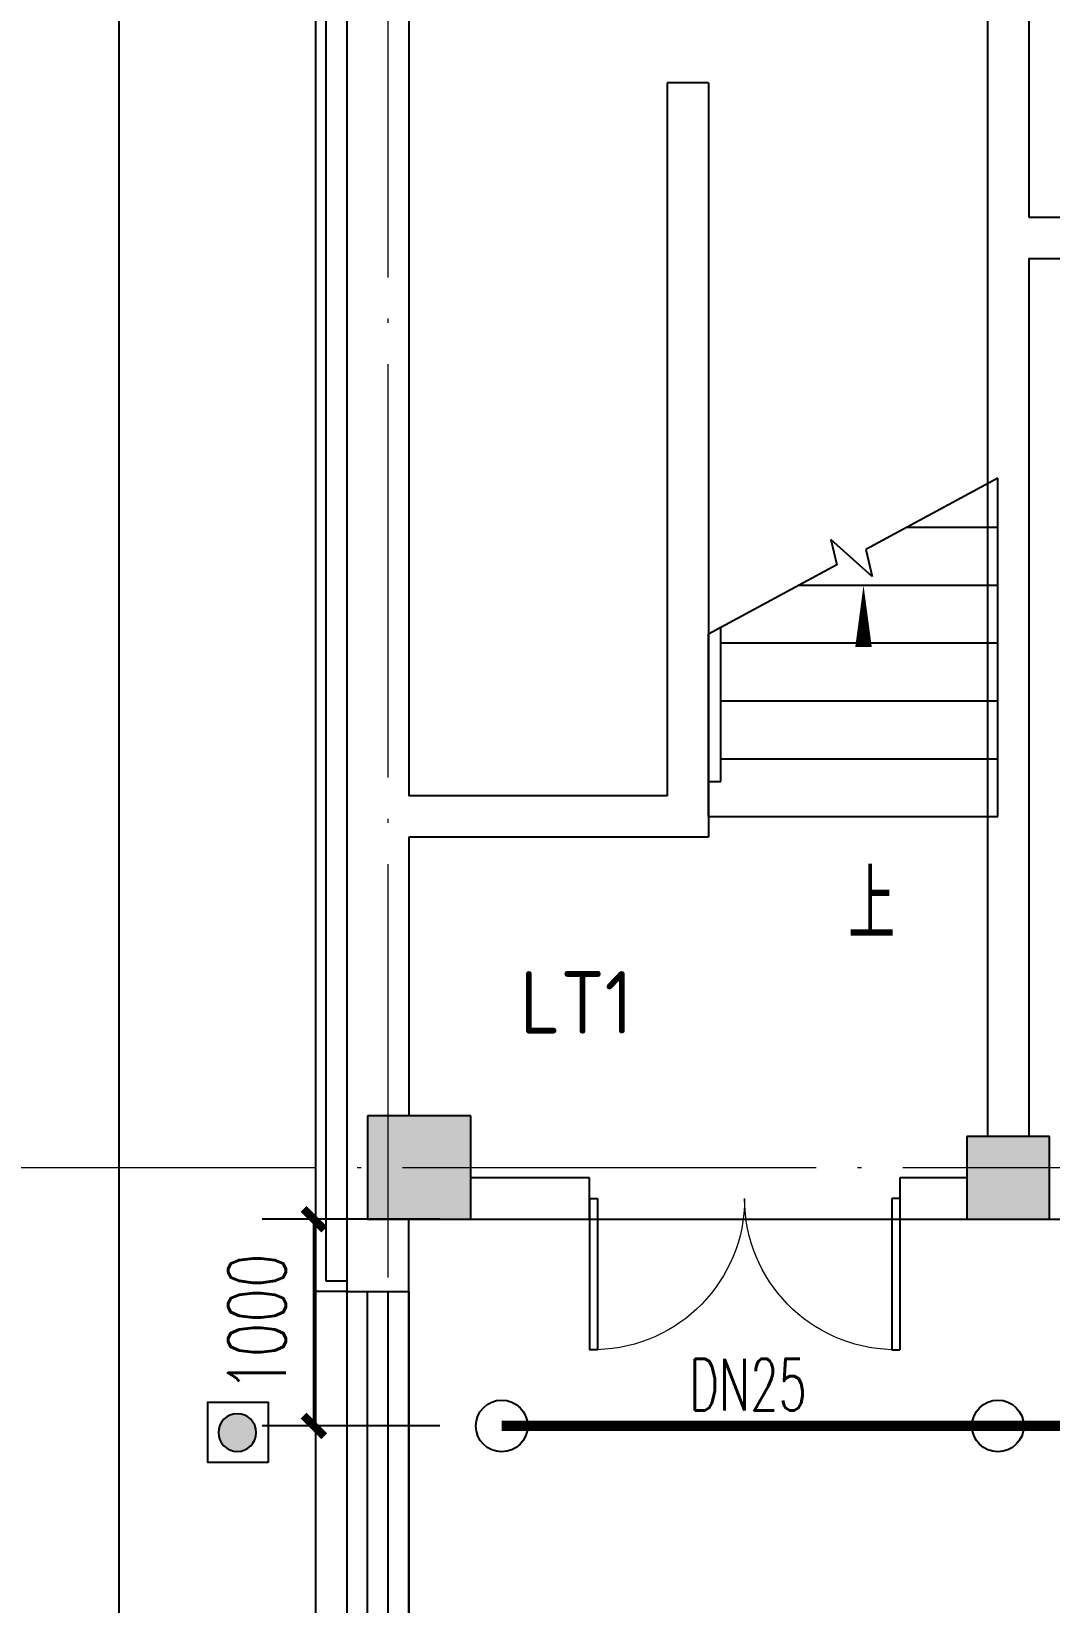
# Model space of a CAD drawing. Extents: x 1475400 to 1714963, y -629303 to -315532.
# Drawn here: x 1599820 to 1604745, y -374917 to -367314 of the extents above; entities that cross this region are included whole.
import ezdxf

# ---------------------------------------------------------------- set-up
doc = ezdxf.new("R2010")
doc.units = 0
doc.header["$LTSCALE"] = 1000
doc.linetypes.add('DOTE', pattern=[2.42, 2, -0.2, 0.02, -0.2])
for name, color, linetype in [('A-ANNO-IDEN', 3, 'Continuous'), ('A-ANNO-TXT', 7, 'Continuous'), ('A-FLOR-STRS', 140, 'Continuous'), ('COLUMN', 255, 'Continuous'), ('DOOR_FIRE', 4, 'Continuous'), ('P-ANNO-DIMS', 4, 'Continuous'), ('P-SPRN-IDEN', 4, 'Continuous'), ('P-SPRN-NAZL', 3, 'Continuous'), ('P-SPRN-PIPE', 6, 'Continuous'), ('PUB_HATCH', 8, 'Continuous'), ('PUB_TEXT', 7, 'Continuous'), ('WALL', 2, 'Continuous'), ('WINDOW', 4, 'Continuous'), ('建筑底图', 7, 'Continuous'), ('洁具', 253, 'Continuous'), ('防火分区', 255, 'Continuous')]:
    doc.layers.add(name, color=color, linetype=linetype)
doc.layers.add('DOTE', color=8, linetype='DOTE', lineweight=9)
doc.styles.add('_TWT_PIPEDN', font='SIMPLEX', dxfattribs={"width": 0.8, "height": 2.5, "bigfont": 'HZTXT'})
doc.styles.add('A_DIM', font='SIMPLEX', dxfattribs={"width": 0.7, "bigfont": 'HZ'})
doc.styles.add('A_DIM_T3', font='SIMPLEX', dxfattribs={"width": 0.7, "bigfont": 'HZ'})
doc.styles.get("Standard").update_dxf_attribs({"font": 'geniso.shx', "bigfont": 'hztxt.shx'})
doc.dimstyles.new('_TWT_ARCH&&100', dxfattribs={"dimtxt": 280, "dimasz": 100, "dimexe": 250, "dimexo": 300, "dimgap": 135, "dimtad": 1, "dimdec": 0, "dimzin": 0, "dimdsep": 46, "dimtxsty": 'A_DIM_T3', "dimblk": 'ARCHTICK', "dimcen": 0.09, "dimclrt": 7, "dimazin": 2, "dimtfac": 1, "dimtdec": 0, "dimtix": 1, "dimtmove": 2, "dimatfit": 3, "dimfxl": 1, "dimtolj": 1, "dimtzin": 0, "dimarcsym": 0})

# ---------------------------------------------------------------- blocks, each defined once
blk = doc.blocks.new('A$C2CDD3BEF')
at = {"layer": '防火分区'}
h = blk.add_hatch(color=6, dxfattribs=at)
h.dxf.hatch_style = 1
edge = h.paths.add_edge_path()
edge.add_arc((460, 446), 282, 0, 360)
at = {"layer": '防火分区', "color": 6}
blk.add_lwpolyline([(0, 0), (900, 0), (900, 900), (0, 900)], close=True, dxfattribs=at)
blk.add_circle((460, 446), 282, dxfattribs=at)
blk = doc.blocks.new('$WINLIB2D$00000001')
at = {"color": 0}
for points in [[(-0.5, 0.5), (-0.5, -0.5)], [(-0.5, 0.5), (0.5, 0.5)], [(0.5, -0.5), (0.5, 0.5)], [(0.5, 0.1667), (-0.5, 0.1667)], [(0.5, -0.1667), (-0.5, -0.1667)], [(-0.5, -0.5), (0.5, -0.5)]]:
    blk.add_lwpolyline(points, dxfattribs=at)
blk = doc.blocks.new('$DorLib2D$00000002')
for p, q in [((-0.5, 0), (-0.5, 0.4875)), ((-0.475, 0.4875), (-0.5, 0.4875)), ((-0.475, 0), (-0.475, 0.4875)), ((0.475, 0), (0.475, 0.4875)), ((0.475, 0.4875), (0.5, 0.4875)), ((0.5, 0), (0.5, 0.4875)), ((-0.5, 0), (-0.475, 0)), ((0.5, 0), (0.475, 0))]:
    blk.add_line(p, q)
at = {"lineweight": 13}
for centre, start, end in [((-0.4875, 0), 0, 88.5307), ((0.4875, 0), 91.4693, 180)]:
    blk.add_arc(centre, 0.4875, start, end, dxfattribs=at)
blk = doc.blocks.new('cDC')
at = {"layer": 'PUB_HATCH'}
for points in [[(1674613.9, -312498), (1674613.9, -311998), (1674113.9, -311998), (1674113.9, -312498)], [(1677413.9, -312498), (1677413.9, -312098), (1677013.9, -312098), (1677013.9, -312498)]]:
    blk.add_hatch(color=256, dxfattribs=at).paths.add_polyline_path(points)
for p, q in [((1673913.9, -312798), (1673913.9, -305048)), ((1674013.9, -312798), (1673913.9, -312798))]:
    blk.add_line(p, q)
for points in [[(1672913.9, -319048), (1672913.9, -319048), (1672913.9, -319048), (1672913.9, -319048), (1672913.9, -304048), (1688413.9, -304048)], [(1673863.9, -318948), (1673863.9, -304998), (1675213.9, -304998), (1675213.9, -305148)], [(1674013.9, -312848), (1673863.9, -312848)]]:
    blk.add_lwpolyline(points)
blk.add_lwpolyline([(1674013.9, -312848), (1673863.9, -312848), (1673863.9, -304998), (1675213.9, -304998), (1675213.9, -305148), (1674013.9, -305148)], close=True)
at = {"layer": 'A-ANNO-IDEN'}
blk.add_lwpolyline([(1676513.9, -310689.1, 0, 0, 0), (1676513.9, -309429.1, 0, 80, 0), (1676513.9, -309729.1, 0, 0, 0)], format="xyseb", dxfattribs=at)
at = {"layer": 'A-FLOR-STRS'}
for p, q in [((1677163.9, -308911.9), (1676525.4, -309256)), ((1677163.9, -310549.1), (1677163.9, -308911.9)), ((1676556.5, -309387.3), (1676355.6, -309208.5)), ((1676355.6, -309208.5), (1676384.8, -309331.7)), ((1676723.7, -309149.1), (1677163.9, -309149.1)), ((1676525.4, -309256), (1676556.5, -309387.3)), ((1676384.8, -309331.7), (1675763.9, -309666.3)), ((1676204.1, -309429.1), (1677163.9, -309429.1)), ((1675763.9, -310379.1), (1675763.9, -309666.3)), ((1675763.9, -310379.1), (1675763.9, -309666.3)), ((1675823.9, -310379.1), (1675823.9, -309634)), ((1675823.9, -309709.1), (1677163.9, -309709.1)), ((1675823.9, -309989.1), (1677163.9, -309989.1)), ((1675823.9, -310269.1), (1677163.9, -310269.1)), ((1675763.9, -310549.1), (1675763.9, -310379.1)), ((1675763.9, -310379.1), (1675823.9, -310379.1)), ((1675763.9, -310549.1), (1677163.9, -310549.1))]:
    blk.add_line(p, q, dxfattribs=at)
at = {"layer": 'COLUMN'}
for p, q in [((1674613.9, -311998), (1674113.9, -311998)), ((1674113.9, -311998), (1674113.9, -312498)), ((1674613.9, -312498), (1674613.9, -311998)), ((1677413.9, -312098), (1677013.9, -312098)), ((1677013.9, -312098), (1677013.9, -312498)), ((1677413.9, -312498), (1677413.9, -312098)), ((1674113.9, -312498), (1674613.9, -312498)), ((1677013.9, -312498), (1677413.9, -312498))]:
    blk.add_line(p, q, dxfattribs=at)
at = {"layer": 'DOTE'}
for p, q in [((1674213.9, -344239.7), (1674213.9, -301683.3)), ((1667024.4, -312248), (1711285.5, -312248))]:
    blk.add_line(p, q, dxfattribs=at)
at = {"layer": 'WALL'}
for p, q in [((1674013.9, -305148), (1674013.9, -310548)), ((1677113.9, -305648), (1677113.9, -307748)), ((1677313.9, -305648), (1677313.9, -307648)), ((1674313.9, -305748), (1674313.9, -310448)), ((1675563.9, -306998), (1675563.9, -310448)), ((1675763.9, -306998), (1675563.9, -306998)), ((1675763.9, -306998), (1675763.9, -310648)), ((1677313.9, -307648), (1679363.9, -307648)), ((1677113.9, -307748), (1677113.9, -312098)), ((1677313.9, -307848), (1677313.9, -312098)), ((1677313.9, -307848), (1679263.9, -307848)), ((1675563.9, -310448), (1674313.9, -310448)), ((1674013.9, -310548), (1674013.9, -312423)), ((1675763.9, -310648), (1674313.9, -310648)), ((1674313.9, -310648), (1674313.9, -311998)), ((1675188.9, -312298), (1674613.9, -312298)), ((1675188.9, -312498), (1675188.9, -312298)), ((1677013.9, -312298), (1676688.9, -312298)), ((1676688.9, -312298), (1676688.9, -312498)), ((1674013.9, -312423), (1674013.9, -312848)), ((1674313.9, -312848), (1674313.9, -312498)), ((1674613.9, -312498), (1675188.9, -312498)), ((1676688.9, -312498), (1677013.9, -312498)), ((1674013.9, -312848), (1674313.9, -312848))]:
    blk.add_line(p, q, dxfattribs=at)
at = {"layer": '洁具'}
blk.add_lwpolyline([(1694663.9, -305448), (1694663.9, -340048), (1681363.9, -340048), (1681063.9, -339748), (1681063.9, -332998), (1674313.9, -332998), (1674313.9, -312498), (1681363.9, -312498), (1681363.9, -305448)], close=True, dxfattribs=at)
at = {"layer": 'DOOR_FIRE', "xscale": -1500, "yscale": 1500, "zscale": 200, "rotation": 180}
blk.add_blockref('$DorLib2D$00000002', (1675938.9, -312398), dxfattribs=at)
at = {"layer": 'WINDOW', "xscale": -1800, "yscale": 300, "zscale": 1800, "rotation": 90}
blk.add_blockref('$WINLIB2D$00000001', (1674163.9, -313748), dxfattribs=at)
at = {"layer": '防火分区', "xscale": -0.324, "yscale": 0.324, "zscale": 0.324}
blk.add_blockref('A$C2CDD3BEF', (1673633.8, -313674.7), dxfattribs=at)
at = {"layer": 'A-ANNO-TXT', "color": 7, "style": 'A_DIM', "width": 0.7}
blk.add_text('上', height=337.6, dxfattribs=at).set_placement((1676440.9, -311144.1))
at = {"layer": 'PUB_TEXT'}
blk.add_text('LT1', height=302.47, dxfattribs=at).set_placement((1674852, -311599.5))
blk = doc.blocks.new('$TwtSys$00000125')
blk.add_circle((0, 0, 0), 1)
blk = doc.blocks.new('_ArchTick')
at = {"color": 0, "linetype": 'ByBlock', "const_width": 0.4}
blk.add_lwpolyline([(-0.5, -0.5), (0.5, 0.5)], dxfattribs=at)
blk = doc.blocks.new('*D478')
at = {"layer": 'Defpoints', "color": 0, "transparency": 16777216}
for p in [(1601185.7, -373062.2), (1602094.6, -373062.2), (1602094.6, -374062.2)]:
    blk.add_point(p, dxfattribs=at)
at = {"layer": 'P-ANNO-DIMS', "color": 0, "lineweight": -2, "transparency": 16777216}
for p, q in [((1601794.6, -373062.2), (1600935.7, -373062.2)), ((1601185.7, -374062.2), (1601185.7, -373062.2)), ((1601794.6, -374062.2), (1600935.7, -374062.2))]:
    blk.add_line(p, q, dxfattribs=at)
at = {"layer": 'P-ANNO-DIMS', "color": 0, "lineweight": -2, "transparency": 16777216, "xscale": 100, "yscale": 100, "zscale": 100}
for p, rotation in [((1601185.7, -373062.2), 90), ((1601185.7, -374062.2), 270)]:
    blk.add_blockref('_ArchTick', p, dxfattribs=dict(at, rotation=rotation))
at = {"layer": 'P-ANNO-DIMS', "color": 7, "transparency": 16777216, "insert": (1600910.7, -373562.2), "char_height": 280, "attachment_point": 5, "rotation": 90, "style": 'A_DIM_T3'}
blk.add_mtext('\\A1;1000', dxfattribs=at)

msp = doc.modelspace()

# ---------------------------------------------------------------- linework, layer by layer
at = {"layer": 'P-SPRN-PIPE', "const_width": 50}
for points in [[(1602094.6, -374062.2), (1604494.6, -374062.2)], [(1604494.6, -374062.2), (1606894.6, -374062.2)]]:
    msp.add_lwpolyline(points, dxfattribs=at)

# ---------------------------------------------------------------- block references
at = {"layer": 'P-SPRN-NAZL', "xscale": 125, "yscale": 125, "zscale": 125}
for p in [(1602094.6, -374062.2), (1604494.6, -374062.2)]:
    msp.add_blockref('$TwtSys$00000125', p, dxfattribs=at)
at = {"layer": '建筑底图'}
msp.add_blockref('cDC', (-72669.3, -60564.2), dxfattribs=at)

# ---------------------------------------------------------------- texts
at = {"layer": 'P-SPRN-IDEN', "color": 251, "style": '_TWT_PIPEDN', "width": 0.64}
msp.add_text('DN25', height=250, dxfattribs=at).set_placement((1603001.3, -373987.2))

# ---------------------------------------------------------------- dimensions: what is measured, and where the dimension line sits
at = {"layer": 'P-ANNO-DIMS'}
dim = msp.add_aligned_dim(p1=(1602094.6, -374062.2), p2=(1602094.6, -373062.2), distance=908.9, dimstyle='_TWT_ARCH&&100', dxfattribs=at)
dim.commit()
dim.dimension.update_dxf_attribs({"geometry": '*D478', "text_midpoint": (1600910.7, -373562.2)})

doc.saveas('drawing.dxf')
